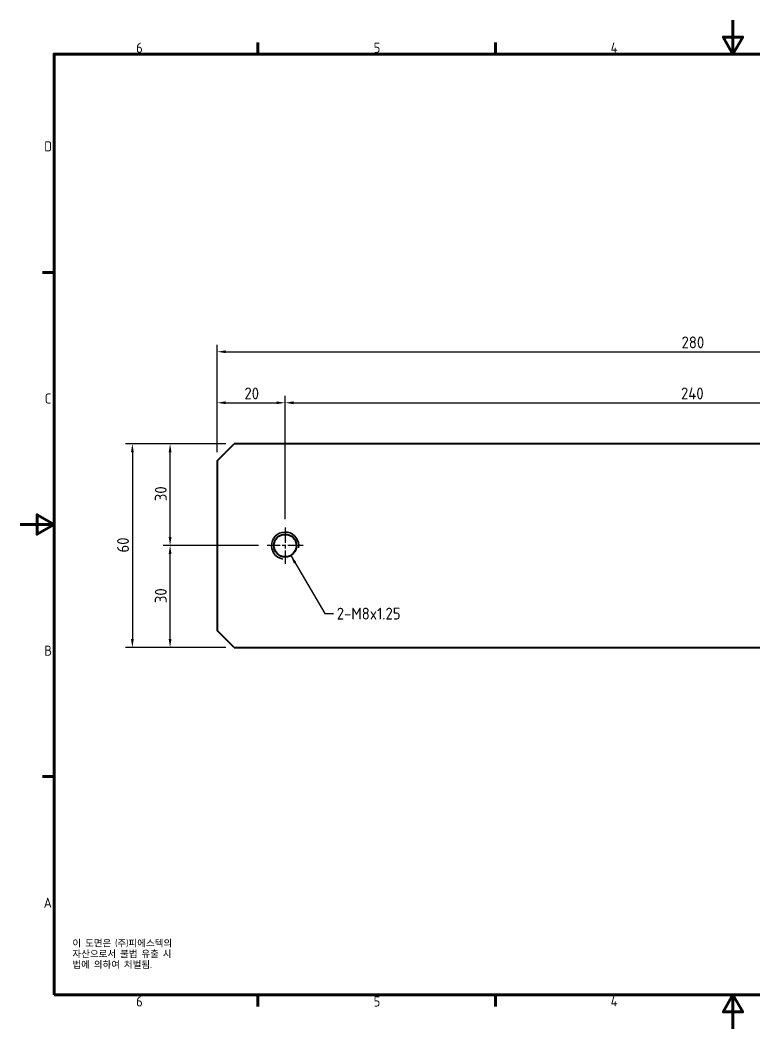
# Model space of a CAD drawing. Header units: millimetres. Extents: x 0 to 420, y 0 to 297.
# Drawn here: x 0 to 216.4, y 0 to 297 of the extents above; entities that cross this region are included whole.
import ezdxf

# ---------------------------------------------------------------- set-up
doc = ezdxf.new("R2010")
doc.units = ezdxf.units.MM
doc.linetypes.add('CHAIN', pattern=[0.35429999999999995, 0.2362, -0.0295, 0.0591, -0.0295])
doc.layers.get('0').update_dxf_attribs({"color": 3, "lineweight": 25})
for name, color, linetype, lineweight in [('가시적인 것(ISO)', 3, 'Continuous', 40), ('가시적인 좁은 것(ISO)', 3, 'Continuous', 35), ('경계(ISO)', 7, 'Continuous', 70), ('기호(ISO)', 5, 'Continuous', 25), ('중심 표식(ISO)', 1, 'Continuous', 25), ('치수(ISO)', 7, 'Continuous', 25)]:
    doc.layers.add(name, color=color, linetype=linetype, lineweight=lineweight)
doc.styles.add('문자 텍스트_M2B', font='isocp.shx')
doc.styles.add('문자 텍스트_PSTEK_POSCO', font='isocp.shx')
doc.styles.add('치수 텍스트_PSTEK_POSCO', font='isocp.shx')
doc.dimstyles.new('치수_PSTEK_POSCO', dxfattribs={"dimtxt": 3.5, "dimasz": 2.5, "dimexe": 2, "dimexo": 2.5, "dimgap": 1, "dimtad": 1, "dimrnd": 1e-08, "dimdsep": 46, "dimtxsty": '치수 텍스트_PSTEK_POSCO', "dimcen": 0.09, "dimdle": 10, "dimclrd": 7, "dimclre": 7, "dimclrt": 2, "dimadec": 1, "dimazin": 2, "dimtfac": 1, "dimtmove": 0, "dimatfit": 3, "dimfxl": 0, "dimtolj": 1, "dimlwd": -1, "dimlwe": -1, "dimarcsym": 0})
doc.dimstyles.new('치수_PSTEK_POSCO$7', dxfattribs={"dimtxt": 3.5, "dimasz": 2.5, "dimexe": 2, "dimexo": 2.5, "dimgap": 1, "dimtad": 1, "dimrnd": 1e-08, "dimdsep": 46, "dimtxsty": '치수 텍스트_PSTEK_POSCO', "dimcen": 0.09, "dimdle": 10, "dimclrd": 7, "dimclre": 7, "dimclrt": 2, "dimadec": 1, "dimazin": 2, "dimtfac": 1, "dimtmove": 0, "dimatfit": 3, "dimfxl": 0, "dimtolj": 1, "dimlwd": -1, "dimlwe": -1, "dimarcsym": 0})

# ---------------------------------------------------------------- blocks, each defined once
blk = doc.blocks.new('경계 Default Border')
at = {"layer": '경계(ISO)'}
for p, q in [((70, 287.0000076293945), (70, 290.4000091552734)), ((140, 287.0000076293945), (140, 290.4000091552734)), ((10, 222.7499961853027), (6.599999666213989, 222.7499961853027)), ((10, 74.25000190734863), (6.599999666213989, 74.25000190734863)), ((70, 10), (70, 6.599999666213989)), ((140, 10), (140, 6.599999666213989))]:
    blk.add_line(p, q, dxfattribs=at)
at = {"layer": '경계(ISO)', "flags": 128}
for points in [[(210, 297.0000076293945), (210, 287.0000076293945), (207.1132469177246, 292.0000076293945), (212.8867530822754, 292.0000076293945), (210, 287.0000076293945)], [(10, 10), (10, 287.0000076293945), (410, 287.0000076293945), (410, 10), (10, 10)], [(0, 148.5000038146973), (10, 148.5000038146973), (5, 151.3867473602295), (5, 145.6132507324219), (10, 148.5000038146973)], [(210, 0), (210, 10), (207.1132469177246, 5), (212.8867530822754, 5), (210, 10)]]:
    blk.add_lwpolyline(points, dxfattribs=at)
at = {"layer": '경계(ISO)', "color": 2, "char_height": 3.00000011920929, "attachment_point": 7, "style": '문자 텍스트_M2B'}
for s, insert in [('6', (34.14453946055966, 287.3713945155963)), ('5', (104.1445394605597, 287.3713945155963)), ('4', (173.9734701308116, 287.4)), ('D', (7.078270083685684, 258.3463944559917)), ('C', (7.244539400955009, 184.0963944559917)), ('B', (7.078270083685684, 109.8463944559917)), ('A', (6.914400698149937, 35.61784856929444)), ('6', (34.14453946055966, 6.57139439638704)), ('5', (104.1445394605597, 6.57139439638704)), ('4', (173.9734701308116, 6.59999988079071))]:
    blk.add_mtext(s, dxfattribs=dict(at, insert=insert))
blk = doc.blocks.new('*D22')
at = {"layer": 'Defpoints', "color": 0, "transparency": 16777216}
for p in [(78.05277462017443, 184.3440322364713), (58.0527746201745, 167.280603723008), (78.05277462017443, 147.6041037230081)]:
    blk.add_point(p, dxfattribs=at)
at = {"layer": '치수(ISO)', "color": 7, "transparency": 16777216}
for p, q in [((58.0527746201745, 169.780603723008), (58.0527746201745, 186.3440322364713)), ((60.5527746201745, 184.3440322364713), (75.55277462017443, 184.3440322364713)), ((78.05277462017443, 150.1041037230081), (78.05277462017443, 186.3440322364713))]:
    blk.add_line(p, q, dxfattribs=at)
for points in [[(60.5527746201745, 184.7606989031379), (60.5527746201745, 183.9273655698046), (58.0527746201745, 184.3440322364713)], [(75.55277462017443, 184.7606989031379), (75.55277462017443, 183.9273655698046), (78.05277462017443, 184.3440322364713)]]:
    blk.add_solid(points, dxfattribs=at)
at = {"layer": '치수(ISO)', "color": 2, "transparency": 16777216, "insert": (66.07195769104061, 187.0943767246602), "char_height": 3.5, "attachment_point": 4, "style": '치수 텍스트_PSTEK_POSCO'}
blk.add_mtext('\\A1;20', dxfattribs=at)
blk = doc.blocks.new('*D23')
at = {"layer": 'Defpoints', "color": 0, "transparency": 16777216}
for p in [(318.0527746201744, 184.3440322364713), (78.05277462017443, 147.6041037230081), (318.0527746201744, 147.6041037230081)]:
    blk.add_point(p, dxfattribs=at)
at = {"layer": '치수(ISO)', "color": 7, "transparency": 16777216}
for p, q in [((78.05277462017443, 150.1041037230081), (78.05277462017443, 186.3440322364713)), ((80.55277462017443, 184.3440322364713), (315.5527746201744, 184.3440322364713)), ((318.0527746201744, 150.1041037230081), (318.0527746201744, 186.3440322364713))]:
    blk.add_line(p, q, dxfattribs=at)
for points in [[(80.55277462017443, 184.7606989031379), (80.55277462017443, 183.9273655698046), (78.05277462017443, 184.3440322364713)], [(315.5527746201744, 184.7606989031379), (315.5527746201744, 183.9273655698046), (318.0527746201744, 184.3440322364713)]]:
    blk.add_solid(points, dxfattribs=at)
at = {"layer": '치수(ISO)', "color": 2, "transparency": 16777216, "insert": (194.6919576910406, 187.0943767246602), "char_height": 3.5, "attachment_point": 4, "style": '치수 텍스트_PSTEK_POSCO'}
blk.add_mtext('\\A1;240', dxfattribs=at)
blk = doc.blocks.new('*D25')
at = {"layer": 'Defpoints', "color": 0, "transparency": 16777216}
for p in [(338.0527746201745, 199.3666852769938), (58.0527746201745, 167.280603723008), (338.0527746201745, 167.280603723008)]:
    blk.add_point(p, dxfattribs=at)
at = {"layer": '치수(ISO)', "color": 7, "transparency": 16777216}
for p, q in [((58.0527746201745, 169.780603723008), (58.0527746201745, 201.3666852769938)), ((60.5527746201745, 199.3666852769938), (335.5527746201745, 199.3666852769938)), ((338.0527746201745, 169.780603723008), (338.0527746201745, 201.3666852769938))]:
    blk.add_line(p, q, dxfattribs=at)
for points in [[(60.5527746201745, 199.7833519436605), (60.5527746201745, 198.9500186103272), (58.0527746201745, 199.3666852769938)], [(335.5527746201745, 199.7833519436605), (335.5527746201745, 198.9500186103272), (338.0527746201745, 199.3666852769938)]]:
    blk.add_solid(points, dxfattribs=at)
at = {"layer": '치수(ISO)', "color": 2, "transparency": 16777216, "insert": (194.8569576910406, 202.1170297651828), "char_height": 3.5, "attachment_point": 4, "style": '치수 텍스트_PSTEK_POSCO'}
blk.add_mtext('\\A1;280', dxfattribs=at)
blk = doc.blocks.new('*D26')
at = {"layer": 'Defpoints', "color": 0, "transparency": 16777216}
for p in [(44.16834088699786, 172.280603723008), (63.0527746201745, 172.280603723008), (72.72927462017444, 142.2806037230081)]:
    blk.add_point(p, dxfattribs=at)
at = {"layer": '치수(ISO)', "color": 7, "transparency": 16777216}
for p, q in [((60.5527746201745, 172.280603723008), (42.16834088699786, 172.280603723008)), ((44.16834088699786, 144.7806037230081), (44.16834088699786, 169.780603723008)), ((70.22927462017444, 142.2806037230081), (42.16834088699785, 142.2806037230081))]:
    blk.add_line(p, q, dxfattribs=at)
for points in [[(43.7516742203312, 169.780603723008), (44.58500755366452, 169.780603723008), (44.16834088699786, 172.280603723008)], [(43.7516742203312, 144.7806037230081), (44.58500755366452, 144.7806037230081), (44.16834088699785, 142.2806037230081)]]:
    blk.add_solid(points, dxfattribs=at)
at = {"layer": '치수(ISO)', "color": 2, "transparency": 16777216, "insert": (41.41834088699783, 155.3642257702521), "char_height": 3.5, "attachment_point": 4, "rotation": 90, "style": '치수 텍스트_PSTEK_POSCO'}
blk.add_mtext('\\A1;30', dxfattribs=at)
blk = doc.blocks.new('*D27')
at = {"layer": 'Defpoints', "color": 0, "transparency": 16777216}
for p in [(44.16834088699785, 142.2806037230081), (72.72927462017444, 142.2806037230081), (63.0527746201745, 112.280603723008)]:
    blk.add_point(p, dxfattribs=at)
at = {"layer": '치수(ISO)', "color": 7, "transparency": 16777216}
for p, q in [((70.22927462017444, 142.2806037230081), (42.16834088699785, 142.2806037230081)), ((44.16834088699785, 114.780603723008), (44.16834088699785, 139.7806037230081)), ((60.5527746201745, 112.280603723008), (42.16834088699785, 112.280603723008))]:
    blk.add_line(p, q, dxfattribs=at)
for points in [[(43.75167422033119, 139.7806037230081), (44.58500755366452, 139.7806037230081), (44.16834088699785, 142.2806037230081)], [(43.75167422033119, 114.780603723008), (44.58500755366452, 114.780603723008), (44.16834088699785, 112.280603723008)]]:
    blk.add_solid(points, dxfattribs=at)
at = {"layer": '치수(ISO)', "color": 2, "transparency": 16777216, "insert": (41.41834088699783, 125.3442257702521), "char_height": 3.5, "attachment_point": 4, "rotation": 90, "style": '치수 텍스트_PSTEK_POSCO'}
blk.add_mtext('\\A1;30', dxfattribs=at)
blk = doc.blocks.new('*D28')
at = {"layer": 'Defpoints', "color": 0, "transparency": 16777216}
for p in [(63.0527746201745, 172.280603723008), (33.05277462017452, 112.280603723008), (63.0527746201745, 112.280603723008)]:
    blk.add_point(p, dxfattribs=at)
at = {"layer": '치수(ISO)', "color": 7, "transparency": 16777216}
for p, q in [((60.5527746201745, 172.280603723008), (31.05277462017454, 172.280603723008)), ((33.05277462017453, 169.780603723008), (33.05277462017452, 114.780603723008)), ((60.5527746201745, 112.280603723008), (31.05277462017452, 112.280603723008))]:
    blk.add_line(p, q, dxfattribs=at)
for points in [[(32.63610795350787, 169.780603723008), (33.4694412868412, 169.780603723008), (33.05277462017453, 172.280603723008)], [(32.63610795350786, 114.780603723008), (33.46944128684119, 114.780603723008), (33.05277462017452, 112.280603723008)]]:
    blk.add_solid(points, dxfattribs=at)
at = {"layer": '치수(ISO)', "color": 2, "transparency": 16777216, "insert": (30.3027746201745, 140.2495013608033), "char_height": 3.5, "attachment_point": 4, "rotation": 90, "style": '치수 텍스트_PSTEK_POSCO'}
blk.add_mtext('\\A1;60', dxfattribs=at)

msp = doc.modelspace()

# ---------------------------------------------------------------- linework, layer by layer
at = {"layer": '가시적인 것(ISO)'}
for p, q in [((58.05277462017449, 167.280603723008), (63.05277462017449, 172.280603723008)), ((333.0527746201745, 172.280603723008), (63.0527746201745, 172.280603723008)), ((58.05277462017449, 167.280603723008), (58.0527746201745, 117.280603723008)), ((63.0527746201745, 112.280603723008), (58.0527746201745, 117.280603723008)), ((63.0527746201745, 112.280603723008), (333.0527746201745, 112.280603723008))]:
    msp.add_line(p, q, dxfattribs=at)
msp.add_circle((78.05277462017442, 142.2806037230081), 3.3235, dxfattribs=at)
at = {"layer": '가시적인 좁은 것(ISO)'}
msp.add_arc((78.05277462017442, 142.2806037230081), 4.000000000000002, 350.000000000002, 259.9999999999508, dxfattribs=at)
at = {"layer": '중심 표식(ISO)', "linetype": 'CHAIN', "ltscale": 19.05165100097656}
for p, q in [((78.05277462017443, 147.6041037230081), (78.05277462017443, 136.9571037230081)), ((83.37627462017444, 142.2806037230081), (72.72927462017444, 142.2806037230081))]:
    msp.add_line(p, q, dxfattribs=at)

# ---------------------------------------------------------------- block references
msp.add_blockref('경계 Default Border', (0, 0))

# ---------------------------------------------------------------- texts
at = {"layer": '기호(ISO)', "color": 2, "insert": (93.27464091844037, 122.2562561478885), "char_height": 3.499999940395355, "width": 23.18184618949891, "attachment_point": 4, "line_spacing_factor": 0.612500011920929, "style": '치수 텍스트_PSTEK_POSCO'}
msp.add_mtext('{2-M8x1.25}', dxfattribs=at)
at = {"layer": '기호(ISO)', "color": 7, "insert": (15.39462540488438, 26.22827243992431), "char_height": 2.000000029802322, "width": 51.24013826054251, "attachment_point": 1, "line_spacing_factor": 0.9442214369773865, "style": '문자 텍스트_PSTEK_POSCO'}
msp.add_mtext('{이 도면은 (주)피에스텍의\\P자산으로서 불법 유출 시 \\P법에 의하여 처벌됨.}', dxfattribs=at)

# ---------------------------------------------------------------- dimensions: what is measured, and where the dimension line sits
at = {"layer": '치수(ISO)', "color": 7}
for base, p1, p2, angle, picture, middle in [((338.0527746201745, 199.3666852769938), (58.0527746201745, 167.280603723008), (338.0527746201745, 167.280603723008), 180, '*D25', (198.0527746201745, 199.3666852769938)), ((78.05277462017443, 184.3440322364713), (58.0527746201745, 167.280603723008), (78.05277462017443, 147.6041037230081), 180, '*D22', (68.04277462017447, 184.3440322364713)), ((318.0527746201744, 184.3440322364713), (78.05277462017443, 147.6041037230081), (318.0527746201744, 147.6041037230081), 180, '*D23', (198.0627746201744, 184.3440322364713)), ((33.05277462017452, 112.280603723008), (63.0527746201745, 172.280603723008), (63.0527746201745, 112.280603723008), 90, '*D28', (33.0527746201745, 142.280603723008)), ((44.16834088699786, 172.280603723008), (72.72927462017444, 142.2806037230081), (63.0527746201745, 172.280603723008), 90, '*D26', (44.16834088699783, 157.290603723008)), ((44.16834088699785, 142.2806037230081), (63.0527746201745, 112.280603723008), (72.72927462017444, 142.2806037230081), 90, '*D27', (44.16834088699783, 127.270603723008))]:
    dim = msp.add_linear_dim(base=base, p1=p1, p2=p2, angle=angle, dimstyle='치수_PSTEK_POSCO', override={"dimdec": 2, "dimtp": 0, "dimtm": -0, "dimtdec": 2, "dimtofl": 0, "dimatfit": 1}, dxfattribs=at)
    dim.commit()
    dim.dimension.update_dxf_attribs({"geometry": picture, "text_midpoint": middle, "dimtype": 160})

# ---------------------------------------------------------------- leaders
at = {"layer": '기호(ISO)', "color": 7, "annotation_type": 0, "has_hookline": 1, "hookline_direction": 0, "text_width": 19.833852361818}
msp.add_leader([(79.714524620175, 139.4023682935308), (89.77464091844037, 122.2562561478885), (92.27464091844037, 122.2562561478885)], dimstyle='치수_PSTEK_POSCO$7', override={"dimtad": 0}, dxfattribs=at)

doc.saveas('drawing.dxf')
